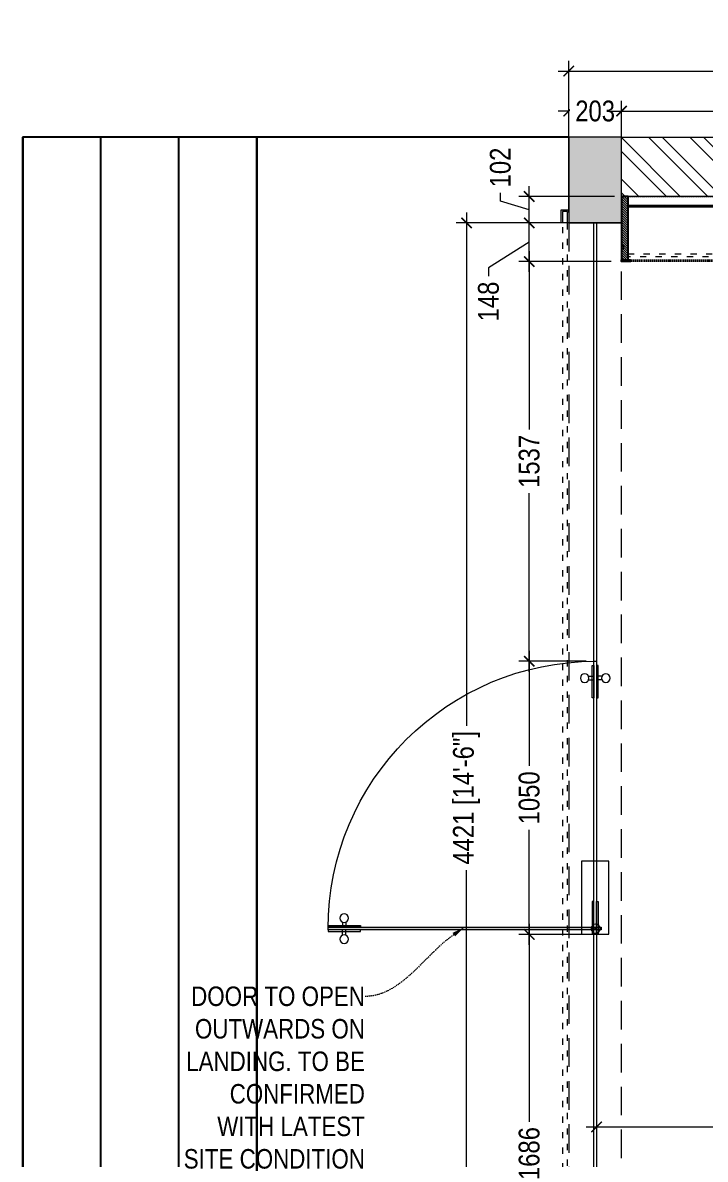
# Model space of a CAD drawing. Header units: millimetres. Extents: x 7389 to 27936, y -894474 to -881284.
# Drawn here: x 7389 to 10014, y -892192 to -887822 of the extents above; entities that cross this region are included whole.
import ezdxf
from ezdxf import colors
from ezdxf.entities.mleader import LeaderData, LeaderLine
from ezdxf.lldxf.tags import DXFTag
from ezdxf.math import Vec2, Vec3

# ---------------------------------------------------------------- set-up
doc = ezdxf.new("R2010")
doc.units = ezdxf.units.MM
doc.header["$LTSCALE"] = 40
doc.header["$MEASUREMENT"] = 0
doc.header["$PDMODE"] = 3
for name, pattern in [('a_p6_plan_L18$0$HIDDEN', [0.375, 0.25, -0.125]), ('ACAD_ISO03W100', [30, 12, -18]), ('HIDDEN', [0.375, 0.25, -0.125]), ('HIDDEN2', [0.1875, 0.125, -0.0625])]:
    doc.linetypes.add(name, pattern=pattern)
doc.layers.add('A-STEPS', color=7, linetype='Continuous')
for name, color, linetype, lineweight in [('A-WALL-MASY', 1, 'Continuous', 9), ('beam', 90, 'Continuous', 9), ('Column', 243, 'Continuous', 9), ('Column hatch', 8, 'Continuous', 9), ('dimensions', 149, 'Continuous', 5), ('Floor-Unit', 1, 'Continuous', 13), ('Glass-FrontGlazing', 150, 'Continuous', 20), ('LENS_GLASS', 4, 'Continuous', 5), ('LENS_TEXT', 31, 'HIDDEN2', 5), ('LN-ELEVATION-1', 81, 'Continuous', 25), ('LN-ELEVATION-3', 125, 'a_p6_plan_L18$0$HIDDEN', 18), ('LN-ELEVATION-4', 145, 'Continuous', 13), ('LN-HATCH', 251, 'Continuous', 0), ('shutter', 172, 'Continuous', 9), ('wall hatch', 22, 'Continuous', 9)]:
    doc.layers.add(name, color=color, linetype=linetype, lineweight=lineweight)
doc.styles.get("Standard").update_dxf_attribs({"font": 'ARIALN.TTF'})
tags = doc.linetypes.add('DASHED2', pattern=[0.375, 0.25, -0.125]).pattern_tags.tags
tags[6:7] = [DXFTag(74, 4), DXFTag(75, 0), DXFTag(340, '0'), DXFTag(46, 1.0), DXFTag(50, 0.0), DXFTag(44, 0.0), DXFTag(45, 0.0)]
tags[4:5] = [DXFTag(74, 4), DXFTag(75, 0), DXFTag(340, '0'), DXFTag(46, 1.0), DXFTag(50, 0.0), DXFTag(44, 0.0), DXFTag(45, 0.0)]
doc.dimstyles.new('Working', dxfattribs={"dimscale": 0.8, "dimtxt": 100, "dimasz": 50, "dimexe": 50, "dimexo": 50, "dimgap": 25, "dimtad": 0, "dimdec": 0, "dimzin": 0, "dimdsep": 46, "dimtxsty": 'Standard', "dimblk": 'ARCHTICK', "dimcen": 0, "dimdle": 50, "dimclrd": 250, "dimclre": 8, "dimclrt": 7, "dimadec": 0, "dimazin": 0, "dimtfac": 1, "dimtdec": 0, "dimtofl": 0, "dimtmove": 1, "dimatfit": 3, "dimfxl": 3, "dimtolj": 1, "dimlwd": 5, "dimlwe": 0, "dimarcsym": 0})

# ---------------------------------------------------------------- blocks, each defined once
blk = doc.blocks.new('serfqrewfqrew')
at = {"layer": 'Column hatch'}
h = blk.add_hatch(color=256, dxfattribs=at)
h.dxf.hatch_style = 1
h.paths.add_polyline_path([(-18243.7, -4751.5), (-17811.8, -4751.5), (-17811.8, -5361.3), (-18243.7, -5361.3)])
h.paths.add_polyline_path([(-18040.5, 0), (-18243.7, 0), (-18243.7, -330.3), (-18040.5, -330.3)])
h.paths.add_polyline_path([(-14864.3, -5361.3), (-14381.5, -5361.3), (-14381.5, -4726.1), (-14864.3, -4726.1)])
h.paths.add_polyline_path([(-11688.2, -4751.5), (-11230.8, -4751.5), (-11230.8, -5361.3), (-11688.2, -5361.3)])
h.paths.add_polyline_path([(-6504.7, -4649.9), (-5920.3, -4649.9), (-5920.3, -5361.3), (-6504.7, -5361.3)])
h.paths.add_polyline_path([(-787.7, -5361.3), (0, -5361.3), (0, -4827.7), (-787.7, -4827.7)])
h.paths.add_polyline_path([(0, -609.8), (-813.1, -609.8), (-813.1, 0), (0, 0)])
at = {"layer": 'wall hatch'}
h = blk.add_hatch(dxfattribs=at)
h.set_pattern_fill('ANSI32', color=256, scale=300, angle=269.87)
h.set_pattern_definition([(314.87, (-17906290.98, 1629025.95), (79.7298001, 79.36881616), []), (314.87, (-17906291.1, 1628972.92), (79.7298001, 79.36881616), [])])
h.paths.add_polyline_path([(-813.1, -228.7), (-18040.5, -228.7), (-18040.5, 0), (-813.1, 0)])
h.paths.add_polyline_path([(-17811.8, -5132.6), (-14864.3, -5132.6), (-14864.3, -5361.3), (-17811.8, -5361.3)])
h.paths.add_polyline_path([(-14381.5, -5158), (-11688.2, -5158), (-11688.2, -5361.3), (-14381.5, -5361.3)])
h.paths.add_polyline_path([(-11230.8, -5183.5), (-6504.7, -5183.5), (-6504.7, -5361.3), (-11230.8, -5361.3)])
h.paths.add_polyline_path([(-5920.3, -5183.5), (-787.7, -5183.5), (-787.7, -5361.3), (-5920.3, -5361.3)])
h.paths.add_polyline_path([(-228.7, -4827.7), (0, -4827.7), (0, -609.8), (-228.7, -609.8)])
at = {"layer": 'A-WALL-MASY'}
blk.add_lwpolyline([(-813.1, -228.7), (-18040.5, -228.7), (-18040.5, 0), (-813.1, 0)], close=True, dxfattribs=at)
at = {"layer": 'beam', "linetype": 'HIDDEN', "ltscale": 11}
blk.add_lwpolyline([(-18040.5, -330.3), (-18243.7, -330.3), (-18243.7, -4751.5), (-18040.5, -4751.5)], close=True, dxfattribs=at)
at = {"layer": 'Column'}
blk.add_lwpolyline([(-18040.5, 0), (-18243.7, 0), (-18243.7, -330.3), (-18040.5, -330.3)], close=True, dxfattribs=at)
at = {"layer": 'shutter', "ltscale": 10, "elevation": 3969.9}
blk.add_lwpolyline([(-18272.6, -330.3), (-18272.6, -280.3), (-18243.7, -280.3), (-18243.7, -330.3), (-18248.4, -330.3), (-18248.4, -286), (-18267.6, -286), (-18267.6, -330.3), (-18272.6, -330.3)], dxfattribs=at)
at = {"layer": 'shutter', "color": 5, "linetype": 'ACAD_ISO03W100', "ltscale": 0.05, "true_color": 0x0505ff, "elevation": 1985}
blk.add_lwpolyline([(-18248.4, -286), (-18267.6, -286), (-18267.6, -4795.8), (-18248.4, -4795.8)], close=True, dxfattribs=at)
blk = doc.blocks.new('GFHFD')
at = {"layer": 'LN-HATCH', "ltscale": 0.5}
h = blk.add_hatch(dxfattribs=at)
h.set_pattern_fill('ANSI31', color=256, scale=2)
h.set_pattern_definition([(45, (4097187.331, 1708800.267), (-4.4901280605, 4.4901280605), [])])
h.paths.add_polyline_path([(792.1, 220), (792.1, 30), (786.1, 30), (786.1, 20), (792.1, 20), (792.1, -24), (767.1, -24), (767.1, 220)])
h.paths.add_polyline_path([(-382.9, 180), (767.1, 180), (767.1, 186), (-382.9, 186)])
h.paths.add_polyline_path([(757.1, -24), (757.1, -30), (792.1, -30), (792.1, -24)])
h.paths.add_polyline_path([(-407.9, 220), (-407.9, 30), (-401.9, 30), (-401.9, 20), (-407.9, 20), (-407.9, -24), (-382.9, -24), (-382.9, 220)])
h.paths.add_polyline_path([(-372.9, -24), (-372.9, -30), (-407.9, -30), (-407.9, -24)])
at = {"layer": 'LN-ELEVATION-1', "ltscale": 0.5}
for points in [[(-407.9, 220), (-407.9, 30), (-401.9, 30), (-401.9, 20), (-407.9, 20), (-407.9, -24), (-382.9, -24), (-382.9, 220)], [(792.1, 220), (792.1, 30), (786.1, 30), (786.1, 20), (792.1, 20), (792.1, -24), (767.1, -24), (767.1, 220)], [(-382.9, 180), (767.1, 180), (767.1, 186), (-382.9, 186)], [(-372.9, -24), (-372.9, -30), (-407.9, -30), (-407.9, -24)], [(757.1, -24), (757.1, -30), (792.1, -30), (792.1, -24)]]:
    blk.add_lwpolyline(points, close=True, dxfattribs=at)
at = {"layer": 'LN-ELEVATION-3', "ltscale": 0.5}
for p, q in [((767.1, 220), (-382.9, 220)), ((757.1, -24), (-372.9, -24)), ((-372.9, -30), (757.1, -30))]:
    blk.add_line(p, q, dxfattribs=at)
at = {"layer": 'LN-ELEVATION-4', "linetype": 'ACAD_ISO03W100', "ltscale": 0.05}
blk.add_lwpolyline([(767.1, 0), (-382.9, 0), (-382.9, -12), (767.1, -12)], close=True, dxfattribs=at)
blk = doc.blocks.new('G-Door')
at = {"layer": 'LENS_GLASS', "ltscale": 111}
blk.add_hatch(color=256, dxfattribs=at).paths.add_polyline_path([(-17.1, -17.1), (-17.1, 1032.9), (-27.6, 1032.9), (-27.6, -17.1)])
at = {"layer": 'LENS_GLASS', "ltscale": 44}
for p, q in [((-47.6, 977.2), (-27.6, 977.2)), ((-47.6, 964.1), (-27.6, 964.1)), ((3, 977.2), (-17.1, 977.2)), ((3, 964.1), (-17.1, 964.1))]:
    blk.add_line(p, q, dxfattribs=at)
at = {"layer": 'LENS_GLASS'}
for p, q in [((-992.3, 30.6), (-992.3, 10.5)), ((-992.3, -20), (-992.3, 0)), ((-979.2, 30.6), (-979.2, 10.5)), ((-979.2, -20), (-979.2, 0)), ((-27.6, 0), (-17.1, 10.5))]:
    blk.add_line(p, q, dxfattribs=at)
at = {"layer": 'LENS_GLASS', "ltscale": 44}
for points in [[(-27.6, 908.3), (-27.6, 1032.9), (-34.1, 1032.9), (-34.1, 908.3)], [(-17.1, 908.3), (-17.1, 1032.9), (-10.5, 1032.9), (-10.5, 908.3)]]:
    blk.add_lwpolyline(points, close=True, dxfattribs=at)
at = {"layer": 'LENS_GLASS', "ltscale": 111}
blk.add_lwpolyline([(-17.1, -17.1), (-17.1, 1032.9), (-27.6, 1032.9), (-27.6, -17.1)], close=True, dxfattribs=at)
at = {"layer": 'LENS_GLASS'}
for points in [[(-281.3, 58), (-1.3, 58), (-1.3, -47.5), (-281.3, -47.5)], [(-1034.3, 10.5), (-909.6, 10.5), (-909.6, 17.1), (-1034.3, 17.1)], [(-1034.3, 0), (-909.6, 0), (-909.6, -6.6), (-1034.3, -6.6)], [(-1.3, 10.5), (-125.9, 10.5), (-125.9, 17.1), (-1.3, 17.1)], [(-1.3, 0), (-125.9, 0), (-125.9, -6.6), (-1.3, -6.6)]]:
    blk.add_lwpolyline(points, close=True, dxfattribs=at)
at = {"layer": 'LENS_GLASS', "ltscale": 222}
blk.add_lwpolyline([(0, 10.5), (-1050, 10.5), (-1050, 0), (0, 0)], close=True, dxfattribs=at)
at = {"layer": 'LENS_GLASS', "ltscale": 44}
for centre in [(-62.9, 970.6), (18.3, 970.6)]:
    blk.add_circle(centre, 16.6, dxfattribs=at)
at = {"layer": 'LENS_GLASS'}
for centre, radius in [((-985.7, 45.8), 16.6), ((-22.3, 3.9), 17.3), ((-985.7, -35.3), 16.6)]:
    blk.add_circle(centre, radius, dxfattribs=at)
at = {"layer": 'LENS_GLASS', "ltscale": 222}
blk.add_arc((-22.3, 5.2), 1027.7, 90, 179.9995, dxfattribs=at)
blk = doc.blocks.new('_ArchTick')
at = {"const_width": 0.15}
blk.add_lwpolyline([(-0.5, -0.5), (0.5, 0.5)], dxfattribs=at)
blk = doc.blocks.new('*D33')
at = {"layer": 'Defpoints', "color": 0, "ltscale": 50, "transparency": 16777216}
for p in [(9488.6, -888591.6), (9691.9, -888591.6)]:
    blk.add_point(p, dxfattribs=at)
at = {"layer": 'dimensions', "color": 8, "linetype": 'DASHED2', "lineweight": 0, "ltscale": 50, "transparency": 16777216}
for p, q in [((9488.6, -888551.6), (9488.6, -888121.6)), ((9691.9, -888551.6), (9691.9, -888121.6))]:
    blk.add_line(p, q, dxfattribs=at)
at = {"layer": 'dimensions', "color": 250, "linetype": 'DASHED2', "lineweight": 5, "ltscale": 50, "transparency": 16777216}
for p, q in [((9488.6, -888161.6), (9448.6, -888161.6)), ((9691.9, -888161.6), (9731.9, -888161.6))]:
    blk.add_line(p, q, dxfattribs=at)
at = {"layer": 'dimensions', "color": 250, "lineweight": 5, "ltscale": 50, "transparency": 16777216, "xscale": 40, "yscale": 40, "zscale": 40}
blk.add_blockref('_ArchTick', (9488.6, -888161.6), dxfattribs=at)
at = {"layer": 'dimensions', "color": 250, "lineweight": 5, "ltscale": 50, "transparency": 16777216, "xscale": 40, "yscale": 40, "zscale": 40, "rotation": 180}
blk.add_blockref('_ArchTick', (9691.9, -888161.6), dxfattribs=at)
at = {"layer": 'dimensions', "color": 7, "ltscale": 50, "transparency": 16777216, "insert": (9590.2, -888161.6), "char_height": 80, "attachment_point": 5, "bg_fill": 3, "box_fill_scale": 1.25, "bg_fill_color": 9, "bg_fill_true_color": 13158600, "bg_fill_transparency": 0}
blk.add_mtext('\\A1;203', dxfattribs=at)
at = {"layer": 'Defpoints', "color": 0, "ltscale": 50, "transparency": 16777216}
blk.add_point((9691.9, -888161.6), dxfattribs=at)
blk = doc.blocks.new('*D34')
at = {"layer": 'Defpoints', "color": 0, "ltscale": 50, "transparency": 16777216}
for p in [(10891.9, -888161.6), (10891.9, -888489.9), (9691.9, -888591.6)]:
    blk.add_point(p, dxfattribs=at)
at = {"layer": 'dimensions', "color": 8, "linetype": 'DASHED2', "lineweight": 0, "ltscale": 50, "transparency": 16777216}
for p, q in [((9691.9, -888551.6), (9691.9, -888121.6)), ((10891.9, -888449.9), (10891.9, -888121.6))]:
    blk.add_line(p, q, dxfattribs=at)
at = {"layer": 'dimensions', "color": 250, "linetype": 'DASHED2', "lineweight": 5, "ltscale": 50, "transparency": 16777216}
for p, q in [((9651.9, -888161.6), (10177.1, -888161.6)), ((10931.9, -888161.6), (10406.6, -888161.6))]:
    blk.add_line(p, q, dxfattribs=at)
at = {"layer": 'dimensions', "color": 250, "lineweight": 5, "ltscale": 50, "transparency": 16777216, "xscale": 40, "yscale": 40, "zscale": 40, "rotation": 180}
blk.add_blockref('_ArchTick', (9691.9, -888161.6), dxfattribs=at)
at = {"layer": 'dimensions', "color": 250, "lineweight": 5, "ltscale": 50, "transparency": 16777216, "xscale": 40, "yscale": 40, "zscale": 40}
blk.add_blockref('_ArchTick', (10891.9, -888161.6), dxfattribs=at)
at = {"layer": 'dimensions', "color": 7, "ltscale": 50, "transparency": 16777216, "insert": (10291.9, -888161.6), "char_height": 80, "attachment_point": 5, "bg_fill": 3, "box_fill_scale": 1.25, "bg_fill_color": 9, "bg_fill_true_color": 13158600, "bg_fill_transparency": 0}
blk.add_mtext('\\A1;1200', dxfattribs=at)
blk = doc.blocks.new('*D83')
at = {"layer": 'Defpoints', "color": 0, "ltscale": 50, "transparency": 16777216}
for p in [(9595.7, -891325.9, 0), (11395.8, -891911.9), (11395.8, -892067.7)]:
    blk.add_point(p, dxfattribs=at)
at = {"layer": 'dimensions', "color": 8, "linetype": 'DASHED2', "lineweight": 0, "ltscale": 50, "transparency": 16777216}
for p, q in [((9595.7, -891667.7), (9595.7, -892107.7)), ((11395.8, -891951.9), (11395.8, -892107.7))]:
    blk.add_line(p, q, dxfattribs=at)
at = {"layer": 'dimensions', "color": 250, "linetype": 'DASHED2', "lineweight": 5, "ltscale": 50, "transparency": 16777216}
for p, q in [((9555.7, -892067.7), (10381, -892067.7)), ((11435.8, -892067.7), (10610.6, -892067.7))]:
    blk.add_line(p, q, dxfattribs=at)
at = {"layer": 'dimensions', "color": 250, "lineweight": 5, "ltscale": 50, "transparency": 16777216, "xscale": 40, "yscale": 40, "zscale": 40, "rotation": 180}
blk.add_blockref('_ArchTick', (9595.7, -892067.7), dxfattribs=at)
at = {"layer": 'dimensions', "color": 250, "lineweight": 5, "ltscale": 50, "transparency": 16777216, "xscale": 40, "yscale": 40, "zscale": 40}
blk.add_blockref('_ArchTick', (11395.8, -892067.7), dxfattribs=at)
at = {"layer": 'dimensions', "color": 7, "ltscale": 50, "transparency": 16777216, "insert": (10495.8, -892067.7), "char_height": 80, "attachment_point": 5, "bg_fill": 3, "box_fill_scale": 1.25, "bg_fill_color": 9, "bg_fill_true_color": 13158600, "bg_fill_transparency": 0}
blk.add_mtext('\\A1;1800', dxfattribs=at)
blk = doc.blocks.new('*D110')
at = {"layer": 'Defpoints', "color": 0, "ltscale": 50, "transparency": 16777216}
for p in [(9336.7, -891327.2), (9595.2, -891327.2, 0), (9595.2, -893012.8)]:
    blk.add_point(p, dxfattribs=at)
at = {"layer": 'dimensions', "color": 250, "linetype": 'DASHED2', "lineweight": 5, "ltscale": 50, "transparency": 16777216}
for p, q in [((9336.7, -891287.2), (9336.7, -892055.1)), ((9336.7, -893052.8), (9336.7, -892284.8))]:
    blk.add_line(p, q, dxfattribs=at)
at = {"layer": 'dimensions', "color": 8, "linetype": 'DASHED2', "lineweight": 0, "ltscale": 50, "transparency": 16777216}
for p, q in [((9555.2, -891327.2), (9296.7, -891327.2)), ((9555.2, -893012.8), (9296.7, -893012.8))]:
    blk.add_line(p, q, dxfattribs=at)
at = {"layer": 'dimensions', "color": 250, "lineweight": 5, "ltscale": 50, "transparency": 16777216, "xscale": 40, "yscale": 40, "zscale": 40}
for p, rotation in [((9336.7, -891327.2), 90), ((9336.7, -893012.8), 270)]:
    blk.add_blockref('_ArchTick', p, dxfattribs=dict(at, rotation=rotation))
at = {"layer": 'dimensions', "color": 7, "ltscale": 50, "transparency": 16777216, "insert": (9336.7, -892170), "char_height": 80, "attachment_point": 5, "rotation": 90, "bg_fill": 3, "box_fill_scale": 1.25, "bg_fill_color": 9, "bg_fill_true_color": 13158600, "bg_fill_transparency": 0}
blk.add_mtext('\\A1;1686', dxfattribs=at)
blk = doc.blocks.new('*D111')
at = {"layer": 'Defpoints', "color": 0, "ltscale": 50, "transparency": 16777216}
for p in [(9336.7, -890277.2), (9595.7, -890277.2, 0), (9595.2, -891327.2, 0)]:
    blk.add_point(p, dxfattribs=at)
at = {"layer": 'dimensions', "color": 250, "linetype": 'DASHED2', "lineweight": 5, "ltscale": 50, "transparency": 16777216}
for p, q in [((9336.7, -890237.2), (9336.7, -890687.4)), ((9336.7, -891367.2), (9336.7, -890916.9))]:
    blk.add_line(p, q, dxfattribs=at)
at = {"layer": 'dimensions', "color": 8, "linetype": 'DASHED2', "lineweight": 0, "ltscale": 50, "transparency": 16777216}
for p, q in [((9555.7, -890277.2), (9296.7, -890277.2)), ((9555.2, -891327.2), (9296.7, -891327.2))]:
    blk.add_line(p, q, dxfattribs=at)
at = {"layer": 'dimensions', "color": 250, "lineweight": 5, "ltscale": 50, "transparency": 16777216, "xscale": 40, "yscale": 40, "zscale": 40}
for p, rotation in [((9336.7, -890277.2), 90), ((9336.7, -891327.2), 270)]:
    blk.add_blockref('_ArchTick', p, dxfattribs=dict(at, rotation=rotation))
at = {"layer": 'dimensions', "color": 7, "ltscale": 50, "transparency": 16777216, "insert": (9336.7, -890802.2), "char_height": 80, "attachment_point": 5, "rotation": 90, "bg_fill": 3, "box_fill_scale": 1.25, "bg_fill_color": 9, "bg_fill_true_color": 13158600, "bg_fill_transparency": 0}
blk.add_mtext('\\A1;1050', dxfattribs=at)
blk = doc.blocks.new('*D112')
at = {"layer": 'Defpoints', "color": 0, "ltscale": 50, "transparency": 16777216}
for p in [(9336.7, -888739.9), (9691.9, -888739.9), (9595.7, -890277.2, 0)]:
    blk.add_point(p, dxfattribs=at)
at = {"layer": 'dimensions', "color": 250, "linetype": 'DASHED2', "lineweight": 5, "ltscale": 50, "transparency": 16777216}
for p, q in [((9336.7, -888699.9), (9336.7, -889393.7)), ((9336.7, -890317.2), (9336.7, -889623.4))]:
    blk.add_line(p, q, dxfattribs=at)
at = {"layer": 'dimensions', "color": 8, "linetype": 'DASHED2', "lineweight": 0, "ltscale": 50, "transparency": 16777216}
for p, q in [((9651.9, -888739.9), (9296.7, -888739.9)), ((9555.7, -890277.2), (9296.7, -890277.2))]:
    blk.add_line(p, q, dxfattribs=at)
at = {"layer": 'dimensions', "color": 250, "lineweight": 5, "ltscale": 50, "transparency": 16777216, "xscale": 40, "yscale": 40, "zscale": 40}
for p, rotation in [((9336.7, -888739.9), 90), ((9336.7, -890277.2), 270)]:
    blk.add_blockref('_ArchTick', p, dxfattribs=dict(at, rotation=rotation))
at = {"layer": 'dimensions', "color": 7, "ltscale": 50, "transparency": 16777216, "insert": (9336.7, -889508.6), "char_height": 80, "attachment_point": 5, "rotation": 90, "bg_fill": 3, "box_fill_scale": 1.25, "bg_fill_color": 9, "bg_fill_true_color": 13158600, "bg_fill_transparency": 0}
blk.add_mtext('\\A1;1537', dxfattribs=at)
blk = doc.blocks.new('*D113')
at = {"layer": 'Defpoints', "color": 0, "ltscale": 50, "transparency": 16777216}
for p in [(9336.7, -888591.6), (9691.9, -888591.6), (9691.9, -888739.9)]:
    blk.add_point(p, dxfattribs=at)
at = {"layer": 'dimensions', "color": 250, "linetype": 'DASHED2', "lineweight": 5, "ltscale": 50, "transparency": 16777216}
for p, q in [((9336.7, -888779.9), (9336.7, -888551.6)), ((9336.7, -888665.8), (9180.2, -888764.3)), ((9180.2, -888764.3), (9180.2, -888804.3))]:
    blk.add_line(p, q, dxfattribs=at)
at = {"layer": 'dimensions', "color": 8, "linetype": 'DASHED2', "lineweight": 0, "ltscale": 50, "transparency": 16777216}
for p, q in [((9651.9, -888591.6), (9296.7, -888591.6)), ((9651.9, -888739.9), (9296.7, -888739.9))]:
    blk.add_line(p, q, dxfattribs=at)
at = {"layer": 'dimensions', "color": 250, "lineweight": 5, "ltscale": 50, "transparency": 16777216, "xscale": 40, "yscale": 40, "zscale": 40}
for p, rotation in [((9336.7, -888591.6), 90), ((9336.7, -888739.9), 270)]:
    blk.add_blockref('_ArchTick', p, dxfattribs=dict(at, rotation=rotation))
at = {"layer": 'dimensions', "color": 7, "ltscale": 50, "transparency": 16777216, "insert": (9180.2, -888893.7), "char_height": 80, "attachment_point": 5, "rotation": 90, "bg_fill": 3, "box_fill_scale": 1.25, "bg_fill_color": 9, "bg_fill_true_color": 13158600, "bg_fill_transparency": 0}
blk.add_mtext('\\A1;148', dxfattribs=at)
blk = doc.blocks.new('*D114')
at = {"layer": 'Defpoints', "color": 0, "ltscale": 50, "transparency": 16777216}
for p in [(9336.7, -888489.9), (9704.4, -888489.9), (9691.9, -888591.6)]:
    blk.add_point(p, dxfattribs=at)
at = {"layer": 'dimensions', "color": 250, "linetype": 'DASHED2', "lineweight": 5, "ltscale": 50, "transparency": 16777216}
for p, q in [((9336.7, -888631.6), (9336.7, -888449.9)), ((9225.8, -888507.5), (9225.8, -888467.5)), ((9336.7, -888540.8), (9225.8, -888507.5))]:
    blk.add_line(p, q, dxfattribs=at)
at = {"layer": 'dimensions', "color": 8, "linetype": 'DASHED2', "lineweight": 0, "ltscale": 50, "transparency": 16777216}
for p, q in [((9664.4, -888489.9), (9296.7, -888489.9)), ((9651.9, -888591.6), (9296.7, -888591.6))]:
    blk.add_line(p, q, dxfattribs=at)
at = {"layer": 'dimensions', "color": 250, "lineweight": 5, "ltscale": 50, "transparency": 16777216, "xscale": 40, "yscale": 40, "zscale": 40}
for p, rotation in [((9336.7, -888489.9), 90), ((9336.7, -888591.6), 270)]:
    blk.add_blockref('_ArchTick', p, dxfattribs=dict(at, rotation=rotation))
at = {"layer": 'dimensions', "color": 7, "ltscale": 50, "transparency": 16777216, "insert": (9225.8, -888378.4), "char_height": 80, "attachment_point": 5, "rotation": 90, "bg_fill": 3, "box_fill_scale": 1.25, "bg_fill_color": 9, "bg_fill_true_color": 13158600, "bg_fill_transparency": 0}
blk.add_mtext('\\A1;102', dxfattribs=at)
blk = doc.blocks.new('*D118')
at = {"layer": 'Defpoints', "color": 0, "ltscale": 50, "transparency": 16777216}
for p in [(9488.6, -888007.8), (27503.7, -888261.3), (9488.6, -888489.9)]:
    blk.add_point(p, dxfattribs=at)
at = {"layer": 'dimensions', "color": 8, "linetype": 'DASHED2', "lineweight": 0, "ltscale": 50, "transparency": 16777216}
for p, q in [((9488.6, -888407.8), (9488.6, -887967.8)), ((27503.7, -888221.3), (27503.7, -887967.8))]:
    blk.add_line(p, q, dxfattribs=at)
at = {"layer": 'dimensions', "color": 250, "linetype": 'DASHED2', "lineweight": 5, "ltscale": 50, "transparency": 16777216}
for p, q in [((9448.6, -888007.8), (18125.1, -888007.8)), ((27543.7, -888007.8), (18867.2, -888007.8))]:
    blk.add_line(p, q, dxfattribs=at)
at = {"layer": 'dimensions', "color": 250, "lineweight": 5, "ltscale": 50, "transparency": 16777216, "xscale": 40, "yscale": 40, "zscale": 40, "rotation": 180}
blk.add_blockref('_ArchTick', (9488.6, -888007.8), dxfattribs=at)
at = {"layer": 'dimensions', "color": 250, "lineweight": 5, "ltscale": 50, "transparency": 16777216, "xscale": 40, "yscale": 40, "zscale": 40}
blk.add_blockref('_ArchTick', (27503.7, -888007.8), dxfattribs=at)
at = {"layer": 'dimensions', "color": 7, "ltscale": 50, "transparency": 16777216, "insert": (18496.1, -888007.8), "char_height": 80, "attachment_point": 5, "bg_fill": 3, "box_fill_scale": 1.25, "bg_fill_color": 9, "bg_fill_true_color": 13158600, "bg_fill_transparency": 0}
blk.add_mtext('\\A1;18015 [59\'-1 1/2"]', dxfattribs=at)
blk = doc.blocks.new('*D172')
at = {"layer": 'Defpoints', "color": 0, "ltscale": 50, "transparency": 16777216}
for p in [(9095.5, -888591.6), (9595.2, -888591.6), (9585.2, -893012.8)]:
    blk.add_point(p, dxfattribs=at)
at = {"layer": 'dimensions', "color": 250, "linetype": 'DASHED2', "lineweight": 5, "ltscale": 50, "transparency": 16777216}
for p, q in [((9095.5, -888551.6), (9095.5, -890528.6)), ((9095.5, -893052.8), (9095.5, -891075.7))]:
    blk.add_line(p, q, dxfattribs=at)
at = {"layer": 'dimensions', "color": 8, "linetype": 'DASHED2', "lineweight": 0, "ltscale": 50, "transparency": 16777216}
for p, q in [((9495.5, -888591.6), (9055.5, -888591.6)), ((9495.5, -893012.8), (9055.5, -893012.8))]:
    blk.add_line(p, q, dxfattribs=at)
at = {"layer": 'dimensions', "color": 250, "lineweight": 5, "ltscale": 50, "transparency": 16777216, "xscale": 40, "yscale": 40, "zscale": 40}
for p, rotation in [((9095.5, -888591.6), 90), ((9095.5, -893012.8), 270)]:
    blk.add_blockref('_ArchTick', p, dxfattribs=dict(at, rotation=rotation))
at = {"layer": 'dimensions', "color": 7, "ltscale": 50, "transparency": 16777216, "insert": (9095.5, -890802.2), "char_height": 80, "attachment_point": 5, "rotation": 90, "bg_fill": 3, "box_fill_scale": 1.25, "bg_fill_color": 9, "bg_fill_true_color": 13158600, "bg_fill_transparency": 0}
blk.add_mtext('\\A1;4421 [14\'-6"]', dxfattribs=at)

msp = doc.modelspace()

# ---------------------------------------------------------------- linework, layer by layer
at = {"layer": 'A-STEPS'}
for p, q in [((7388.6, -893622.6), (7388.6, -888261.3)), ((7688.6, -893622.6), (7688.6, -888261.3)), ((7988.6, -893622.6), (7988.6, -888261.3)), ((8288.6, -893622.6), (8288.6, -888261.3))]:
    msp.add_line(p, q, dxfattribs=at)
msp.add_lwpolyline([(8288.6, -888261.3), (7388.6, -888261.3), (7388.6, -893622.6), (8288.6, -893622.6)], close=True, dxfattribs=at)
msp.add_lwpolyline([(9488.6, -888261.3), (8288.6, -888261.3), (8288.6, -893622.6), (9488.6, -893622.6)], dxfattribs=at)
at = {"layer": 'Glass-FrontGlazing'}
msp.add_lwpolyline([(9585.2, -888591.6), (9595.2, -888591.6), (9595.2, -893012.8), (9585.2, -893012.8)], close=True, dxfattribs=at)

# ---------------------------------------------------------------- block references
msp.add_blockref('serfqrewfqrew', (27732.3, -888261.3))
at = {"layer": 'Floor-Unit', "xscale": -1}
msp.add_blockref('GFHFD', (10483.9, -888709.9), dxfattribs=at)
at = {"layer": 'Glass-FrontGlazing', "xscale": -1, "rotation": 89.99997781881648}
msp.add_blockref('G-Door', (9595.7, -891327.2, 0), dxfattribs=at)

# ---------------------------------------------------------------- leaders
at = {"layer": 'LENS_TEXT', "linetype": 'Continuous', "ltscale": 3}
ml = msp.add_multileader_mtext('Standard', dxfattribs=at)
ml.set_content('{\\C240;DOOR TO OPEN OUTWARDS ON LANDING. TO BE CONFIRMED WITH LATEST SITE CONDITION}', color=1)
ml.set_leader_properties(color=256, linetype='ByLayer', lineweight=-1)
ml.build(insert=Vec2(0, 0))
ml.multileader.update_dxf_attribs({"leader_type": 2, "dogleg_length": 0.36, "arrow_head_size": 50})
ctx = ml.context
ctx.base_point, ctx.char_height, ctx.arrow_head_size, ctx.landing_gap_size, ctx.plane_origin = Vec3(8018.8, -891565.7), 75, 50, 0.09, Vec3(9536.3, -890949.5)
ctx.text_align_type = 2
notes = []
notes.append((ctx, [(0, (1, 1, 0), (8705.2, -891565.7), (-1, 0), 0.36, [(1, [(9087.8, -891299.6)], 0, [])])]))
ctx.mtext.insert, ctx.mtext.width, ctx.mtext.defined_height, ctx.mtext.alignment, ctx.mtext.flow_direction = Vec3(8704.7, -891527.6), 746.214, 354.8, 3, 5
for ctx, leaders in notes:
    for number, flags, end, landing, length, lines in leaders:
        leader = LeaderData()
        leader.index, (leader.has_last_leader_line, leader.has_dogleg_vector, leader.attachment_direction) = number, flags
        leader.last_leader_point, leader.dogleg_vector, leader.dogleg_length = Vec3(end), Vec3(landing), length
        for number, points, colour, breaks in lines:
            line = LeaderLine()
            line.index, line.vertices, line.color, line.breaks = number, Vec3.list(points), colors.encode_raw_color(colour), breaks
            leader.lines.append(line)
        ctx.leaders.append(leader)

# ---------------------------------------------------------------- next in the draw order: dimensions: what is measured, and where the dimension line sits
at = {"layer": 'dimensions', "color": 3, "ltscale": 50, "true_color": 0x15f609}
for base, p1, p2, picture, middle in [((9691.9, -888161.6), (9488.6, -888591.6), (9691.9, -888591.6), '*D33', (9590.2, -888161.6)), ((11395.8, -892067.7), (9595.7, -891325.9, 0), (11395.8, -891911.9), '*D83', (10495.8, -892067.7))]:
    dim = msp.add_linear_dim(base=base, p1=p1, p2=p2, dimstyle='Working', override={"dimfxl": 500, "dimfxlon": 1, "dimtfill": 1, "dimarcsym": 1}, dxfattribs=at)
    dim.commit()
    dim.dimension.update_dxf_attribs({"geometry": picture, "text_midpoint": middle})

# ---------------------------------------------------------------- next in the draw order: dimensions: what is measured, and where the dimension line sits
dim = msp.add_linear_dim(base=(10891.9, -888161.6), p1=(9691.9, -888591.6), p2=(10891.9, -888489.9), dimstyle='Working', override={"dimfxl": 500, "dimfxlon": 1, "dimtfill": 1, "dimarcsym": 1}, dxfattribs=at)
dim.commit()
dim.dimension.update_dxf_attribs({"geometry": '*D34', "text_midpoint": (10291.9, -888161.6)})
dim = msp.add_linear_dim(base=(9336.7, -891327.2), p1=(9595.2, -893012.8), p2=(9595.2, -891327.2, 0), angle=90, dimstyle='Working', override={"dimfxl": 500, "dimfxlon": 1, "dimtfill": 1, "dimarcsym": 1}, dxfattribs=at)
dim.commit()
dim.dimension.update_dxf_attribs({"geometry": '*D110', "text_midpoint": (9336.7, -892170)})

# ---------------------------------------------------------------- next in the draw order: dimensions: what is measured, and where the dimension line sits
dim = msp.add_linear_dim(base=(9336.7, -890277.2), p1=(9595.2, -891327.2, 0), p2=(9595.7, -890277.2, 0), angle=90, dimstyle='Working', override={"dimfxl": 500, "dimfxlon": 1, "dimtfill": 1, "dimarcsym": 1}, dxfattribs=at)
dim.commit()
dim.dimension.update_dxf_attribs({"geometry": '*D111', "text_midpoint": (9336.7, -890802.2)})

# ---------------------------------------------------------------- next in the draw order: dimensions: what is measured, and where the dimension line sits
dim = msp.add_linear_dim(base=(9336.7, -888739.9), p1=(9595.7, -890277.2, 0), p2=(9691.9, -888739.9), angle=90, dimstyle='Working', override={"dimfxl": 500, "dimfxlon": 1, "dimtfill": 1, "dimarcsym": 1}, dxfattribs=at)
dim.commit()
dim.dimension.update_dxf_attribs({"geometry": '*D112', "text_midpoint": (9336.7, -889508.6)})

# ---------------------------------------------------------------- next in the draw order: dimensions: what is measured, and where the dimension line sits
dim = msp.add_linear_dim(base=(9336.7, -888591.6), p1=(9691.9, -888739.9), p2=(9691.9, -888591.6), angle=90, dimstyle='Working', override={"dimfxl": 500, "dimfxlon": 1, "dimtfill": 1, "dimarcsym": 1}, dxfattribs=at)
dim.commit()
dim.dimension.update_dxf_attribs({"geometry": '*D113', "text_midpoint": (9180.2, -888824.3), "dimtype": 128})

# ---------------------------------------------------------------- next in the draw order: dimensions: what is measured, and where the dimension line sits
dim = msp.add_linear_dim(base=(9336.7, -888489.9), p1=(9691.9, -888591.6), p2=(9704.4, -888489.9), angle=90, dimstyle='Working', override={"dimfxl": 500, "dimfxlon": 1, "dimtfill": 1, "dimarcsym": 1}, dxfattribs=at)
dim.commit()
dim.dimension.update_dxf_attribs({"geometry": '*D114', "text_midpoint": (9225.8, -888447.5)})

# ---------------------------------------------------------------- next in the draw order: dimensions: what is measured, and where the dimension line sits
at = {"layer": 'dimensions', "ltscale": 50}
dim = msp.add_linear_dim(base=(9488.6, -888007.8), p1=(27503.7, -888261.3), p2=(9488.6, -888489.9), dimstyle='Working', override={"dimfxl": 500, "dimfxlon": 1, "dimtfill": 1, "dimarcsym": 1}, dxfattribs=at)
dim.commit()
dim.dimension.update_dxf_attribs({"geometry": '*D118', "text_midpoint": (18496.1, -888007.8)})
dim = msp.add_linear_dim(base=(9095.5, -888591.6), p1=(9585.2, -893012.8), p2=(9595.2, -888591.6), angle=90, dimstyle='Working', override={"dimfxl": 500, "dimfxlon": 1, "dimtfill": 1, "dimarcsym": 1}, dxfattribs=at)
dim.commit()
dim.dimension.update_dxf_attribs({"geometry": '*D172', "text_midpoint": (9095.5, -890802.2)})

doc.saveas('drawing.dxf')
